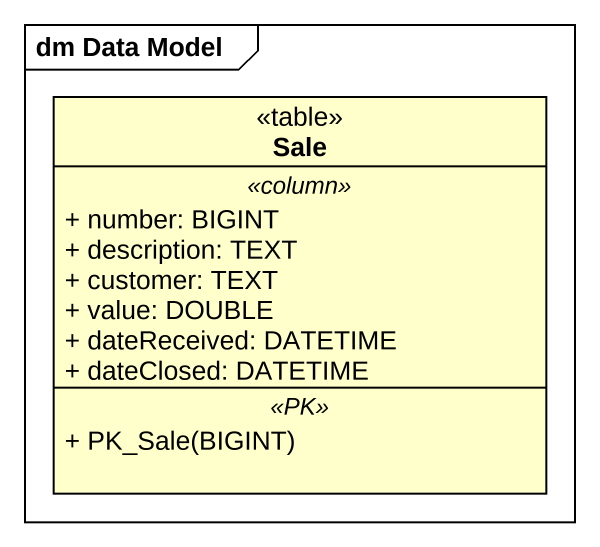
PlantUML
@startuml
mainframe dm Data Model
hide circle
hide empty members
skinparam classAttributeIconSize 0
class Sale <<table>> {
  .. <<column>> ..
  + number: BIGINT
  + description: TEXT
  + customer: TEXT
  + value: DOUBLE
  + dateReceived: DATETIME
  + dateClosed: DATETIME
  .. <<PK>> ..
  + PK_Sale(BIGINT)
}
@enduml
